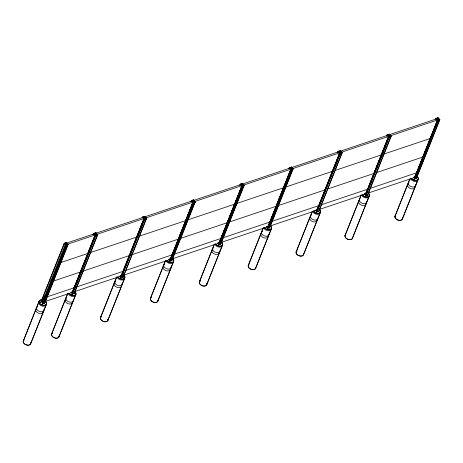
<?xml version="1.0" encoding="UTF-8"?>
<svg xmlns="http://www.w3.org/2000/svg" width="463" height="463" viewBox="0 0 463 463"><rect width="100%" height="100%" fill="white"/><g stroke="black" fill="none" stroke-linecap="round" stroke-linejoin="round"><path stroke-width="0.69" d="M95.291 234.504L95.06 235.974M291.094 168.949L290.972 168.648M291.071 169.036L290.845 168.711M193.274 201.81L193.198 201.417L193.256 201.88M437.57 119.466L437.801 119.772M65.879 244.227L66.082 244.58M66.197 244.528L65.908 244.151M95.615 234.753L95.43 234.33M144.514 218.333L144.387 217.934M242.271 185.414L241.97 185.021L242.166 185.46M389.065 136.226L388.804 135.821M437.9 119.732L437.651 119.35M388.955 136.267L388.839 135.873M23.237 341.075L39.1 301.21M23.335 341.109L39.193 301.251M40.669 302.565L64.218 243.283L66.371 242.56L68.142 244.505L65.949 245.211L42.393 304.411M40.808 302.669L64.369 243.469L65.428 243.202L66.759 244.719L43.123 303.988M42.891 302.408L43.829 299.931L43.279 301.32M44.419 298.126C46.271 294.503 43.933 298.982 44.708 298.23M43.308 302.189L42.793 302.356L43.476 301.558M43.829 299.931L43.256 301.454M44.558 298.282L45.119 296.69M42.266 304.278L65.827 245.077L66.678 244.788M43.215 300.996L43.644 301.743M44.367 300.528L44.483 300.238M66.203 245.662L66.666 244.499L95.523 234.81L94.51 233.705L65.653 243.393L42.781 300.863L43.794 301.974M44.668 300.146L44.784 299.856M43.858 301.662L44.714 301.482L67.066 245.037M44.419 303.554L67.98 244.354C67.025 245.639 64.143 242.716 66.516 242.751M44.546 303.687L68.102 244.493M30.587 343.795L46.45 303.931M30.685 343.83L46.543 303.965M51.543 334.078L67.453 294.103M51.642 334.112L67.986 293.038M93.017 234.672L93.457 233.45L95.829 232.715M71.03 292.309L71.377 292.431M72.326 291.395L72.5 290.961M73.617 288.148L73.791 287.714M72.326 292.107L94.753 235.742L97.734 234.782L95.806 232.663M95.534 235.482L94.828 235.829L72.245 292.39L72.541 292.46L74.491 287.65L46.809 296.945M72.367 292.523L74.387 287.824L74.092 287.76M71.626 294.676L95.216 235.412C97.832 235.453 94.597 232.247 93.613 233.653M74.884 286.666L89.064 251.033M89.527 249.875L89.984 248.718M90.447 247.56L90.91 246.397M91.367 245.24L91.83 244.082M92.293 242.925L92.75 241.767M93.213 240.604L93.676 239.446M94.139 238.289L94.597 237.131M71.759 294.827L95.343 235.557L93.457 233.45L95.361 235.574L95.013 236.5L97.363 235.708M75.909 284.797L78.478 278.338M78.716 277.754L79.879 274.814M80.116 274.229L81.285 271.295M81.517 270.705L82.686 267.77M82.918 267.186L84.087 264.246M84.318 263.661L86.894 257.202M87.125 256.618L89.695 250.159M89.926 249.569L91.095 246.634M73.42 291.343L73.883 290.168M74.636 288.356L75.776 285.353M76.007 284.762L78.577 278.304M78.791 277.835L79.977 274.785M80.192 274.316L81.361 271.382M81.592 270.791L82.298 269.032M72.546 294.37L96.136 235.1M73.976 293.889L97.56 234.619C96.466 235.991 93.399 232.825 95.963 232.86M74.109 294.034L97.693 234.764M58.894 336.798L75.863 294.155M58.992 336.832L75.961 294.19M100.454 317.659L116.624 277.013M100.552 317.693L116.722 277.053M142.014 217.975L142.367 217.031L144.294 219.149L143.924 220.075L146.273 219.288M119.94 275.884L120.287 276.012M121.086 275.531L120.953 276.116L120.108 276.179M120.953 276.116L121.184 275.497M120.982 276.006L143.663 219.323L121.335 275.913M121.271 276.098L123.291 271.405L123.002 271.335M120.536 278.257L144.329 217.998M120.669 278.402L144.253 219.132L146.644 218.362L144.716 216.244M122.249 274.831L123.418 271.897M123.65 271.312L124.819 268.378M125.051 267.788L126.22 264.853M126.457 264.269L127.62 261.329M127.857 260.744L129.027 257.81M129.258 257.22L130.427 254.285M130.659 253.701L131.828 250.761M132.059 250.176L132.765 248.417M137.905 235.499L138.605 233.74M138.836 233.149L140.005 230.215M140.237 229.625L141.406 226.691M141.643 226.106L142.344 224.347M143.976 220.232L144.444 219.063M122.325 274.918L123.494 271.984M123.662 271.642L124.431 269.634M137.534 236.639L138.703 233.705M138.935 233.115L140.104 230.18M140.335 229.596L141.504 226.662M141.719 226.193L142.442 224.312M143.142 222.553L144.543 219.028M142.523 217.228L143.715 216.956L145.133 218.594L121.248 277.904M122.984 274.518L123.1 274.229M122.851 277.557L146.47 218.2C145.411 219.578 142.297 216.435 144.873 216.441M123.019 277.615L146.603 218.345M107.804 320.379L124.773 277.736M107.902 320.413L124.871 277.771M150.4 298.38L165.204 261.178M150.498 298.415L165.499 260.715M190.941 201.804L191.404 200.641L193.534 199.866L195.305 201.81L194.935 202.736L192.782 203.46L193.152 202.534L191.381 200.589L191.011 201.515L191.433 201.393M169.794 259.616L169.18 259.922L168.764 259.511L169.198 259.593M169.938 258.568L169.973 258.985L170.257 258.586M169.973 258.985L170.147 258.551M192.573 202.898L170.181 259.679L192.649 202.985L193.436 202.725L192.649 202.985M169.429 261.583L192.99 202.383C195.398 202.429 192.452 199.489 191.532 200.774M169.556 261.717L193.337 201.972L192.33 200.861L143.906 217.118M172.097 256.062L171.003 259.083L169.128 259.766M185.877 221.424L186.346 220.249M189.616 212.031L190.085 210.856M171.003 259.083L193.829 201.804L242.247 185.547L241.235 184.442L192.816 200.699M171.021 258.967L193.528 202.69L194.228 202.343M170.251 261.381L193.841 202.094M172.033 258.117L172.502 256.942M186.757 221.129L187.22 219.96M171.096 259.054L171.877 258.788L194.31 202.429M171.57 260.889L195.143 201.66C194.182 202.939 191.306 200.028 193.684 200.051M171.709 260.993L195.264 201.793M157.75 301.1L173.613 261.236M157.848 301.135L173.712 261.271M199.31 281.955L214.375 244.088M199.403 281.996L214.473 244.128M239.938 185.107L240.291 184.164L242.444 183.441L244.215 185.391L243.845 186.317L241.692 187.04L242.247 185.547M239.851 185.385L240.297 184.199L242.467 183.498M217.76 243.04L218.108 243.168M218.953 242.392L219.126 241.958M219.196 241.784L219.329 241.437M220.452 238.624L220.625 238.19M218.999 242.658L218.773 243.272L219.068 242.734M242.265 186.219L241.559 186.566L219.051 242.844M218.339 245.159L241.9 185.958C244.308 186.01 241.356 183.064 240.442 184.355M218.467 245.297L242.022 186.097L244.215 185.391M219.722 242.155L219.375 243.023L172.132 258.886M219.954 241.576L220.643 239.834M220.874 239.255L221.615 237.403M222.003 236.419L222.396 235.435M222.79 234.446L223.178 233.462M223.571 232.478L225.533 227.553M226.314 225.585L226.708 224.601M227.101 223.612L227.489 222.628L180.437 238.428M238.098 195.976L238.561 194.819M239.018 193.661L239.481 192.504M239.944 191.341L240.401 190.183M240.864 189.026L241.327 187.868M220.07 241.993L220.538 240.818M231.049 214.398L231.517 213.223M234.787 205.005L235.256 203.83M238.526 195.612L238.995 194.437M218.038 243.347L219.913 242.664L242.34 186.3M219.931 242.548L242.734 185.385L291.158 169.128L290.145 168.017L241.727 184.274M219.196 244.875L242.751 185.675M220.006 242.629L220.787 242.369L243.22 186.01L242.357 186.184L243.22 186.01M220.492 244.435L244.053 185.241C243.11 186.52 240.21 183.603 242.589 183.632M220.602 244.609L244.175 185.374M206.66 284.676L222.518 244.817M206.758 284.71L222.616 244.852M248.214 265.536L263.025 228.334M248.313 265.571L263.383 227.703M288.762 168.96L289.201 167.745L291.354 167.021L293.125 168.966L290.932 169.678M267.608 226.777L266.995 227.084L266.561 226.644L267.018 226.748M268.204 225.099L268.343 224.752M269.119 222.813L269.258 222.466M266.948 226.922L268.824 226.245L291.175 169.794L290.394 170.06L268.002 226.835L269.906 222.014M291.25 169.88L290.469 170.147L267.961 226.419M267.249 228.739L290.81 169.539C293.212 169.585 290.266 166.645 289.346 167.936M267.377 228.878L291.158 169.128M277.389 204.432L278.558 201.498M280.19 197.388L280.896 195.629M268.835 226.123L291.644 168.966L340.068 152.709L339.9 152.269L339.749 152.559M268.094 228.473L291.661 169.255M269.854 225.278L270.323 224.104M284.571 188.291L285.04 187.116M268.916 226.21L269.697 225.95L292.049 169.504M269.391 228.051L292.957 168.816C292.008 170.1 289.126 167.184 291.499 167.212M269.524 228.155L293.085 168.954M255.564 268.256L271.428 228.398M255.663 268.291L271.526 228.433M296.089 251.97L311.998 211.996M296.187 252.011L312.276 211.574M337.562 152.564L338.002 151.349L339.929 153.467M314.574 210.815L314.799 210.254M315.575 210.202L315.922 210.329M316.767 209.548L316.976 209.027M318.162 206.041L318.44 205.346M316.721 209.843L316.588 210.434L315.673 210.428M316.588 210.434L316.819 209.814M316.86 210.532L339.298 153.641L342.279 152.68L340.351 150.562M340.16 153.461L339.373 153.722L316.871 209.999M316.79 210.289L318.932 205.722L318.637 205.653M316.171 212.575L339.761 153.305C342.371 153.299 339.124 150.145 338.158 151.546M320.998 200.624L317.196 210.179L269.946 226.042M321.391 199.634L324.528 191.757M324.916 190.773L340.068 152.709L339.055 151.598L290.637 167.855M316.304 212.72L339.894 153.45M318.822 206.799L317.728 209.82L315.853 210.503M319.053 206.214L320.222 203.28M320.454 202.69L321.623 199.756M321.854 199.171L323.024 196.231M323.261 195.646L324.424 192.712M324.661 192.122L325.83 189.188M326.062 188.603L326.762 186.838M331.068 176.241L331.768 174.476M331.902 173.926L333.169 170.957M333.302 170.401L334.57 167.432M334.708 166.877L335.97 163.908M336.109 163.358L337.377 160.389M338.077 158.63L338.777 156.864M338.91 156.309L340.178 153.346M317.682 210.017L317.797 209.727L315.888 210.422M318.608 207.696L318.718 207.407M334.784 166.964L335.953 164.029M336.184 163.439L337.353 160.505M340.681 152.998L316.981 212.187M318.509 211.811L342.105 152.518C341.011 153.89 337.949 150.701 340.508 150.759M318.654 211.932L342.238 152.663M303.439 254.691L320.408 212.048M303.537 254.731L320.506 212.089M344.999 235.551L361.169 194.911M345.097 235.586L361.267 194.946M386.472 136.145L386.912 134.924L388.839 137.042L388.469 137.974L390.818 137.181M364.485 193.783L364.832 193.904M365.782 192.868L365.99 192.348M365.857 193.661L388.208 137.216L365.816 193.997L367.836 189.298L367.547 189.234M365.081 196.156L388.665 136.886C391.276 136.903 388.081 133.738 387.068 135.127M365.816 193.997L388.515 137.447M365.214 196.3L388.798 137.031L391.189 136.255L389.261 134.137M366.794 192.73L368.432 188.62M374.035 174.528L374.503 173.353M377.773 165.135L378.942 162.2M379.174 161.61L380.343 158.676M380.58 158.091L381.749 155.157M381.981 154.567L383.15 151.632M383.381 151.042L384.55 148.108M384.782 147.523L385.951 144.589M386.188 143.999L387.352 141.065M387.589 140.48L388.758 137.54M366.893 192.695L367.362 191.52M368.207 189.541L368.322 189.251M370.863 182.717L372.032 179.777M374.133 174.493L374.602 173.324M376.94 167.45L377.64 165.69M377.854 165.222L379.041 162.166M379.272 161.581L380.441 158.647M380.655 158.178L383.248 151.598M383.462 151.129L384.626 148.195M384.863 147.61L385.563 145.845M366.968 192.782L367.437 191.607M374.214 174.58L374.677 173.405M381.691 155.794L382.154 154.619M365.92 196.052L389.586 136.573M367.431 195.363L391.015 136.093C389.927 137.476 386.854 134.276 389.418 134.334M367.564 195.508L391.148 136.238M352.349 238.271L369.318 195.629M352.447 238.306L369.416 195.664M394.945 216.273L409.749 179.071M395.043 216.308L409.848 179.106M435.486 119.697L435.926 118.482L438.079 117.758L439.85 119.703L439.48 120.635L437.327 121.358L437.697 120.426L435.926 118.482L438.102 117.81L439.827 119.709L437.662 120.415M435.614 119.836L436.077 118.673C437.095 117.388 439.891 120.397 437.535 120.276L413.974 179.476M413.401 177.358L413.743 177.485M414.414 176.64L414.732 176.658M414.541 177.005L414.408 177.589L413.447 177.549M414.831 176.096L414.97 175.749M414.408 177.589L414.611 177.08M413.673 177.659L415.548 176.982L437.9 120.53L437.118 120.797L414.767 177.242M437.981 120.617L437.194 120.884L414.784 177.387M414.101 179.615L437.882 119.865L436.875 118.754L388.451 135.011M418.974 168.086L420.144 165.152M434.161 129.924L434.63 128.755M414.831 179.187L438.403 119.981M416.127 178.753L439.688 119.552C438.698 120.826 435.868 117.903 438.23 117.949M416.237 178.921L439.809 119.691M402.295 218.993L418.158 179.135M402.393 219.028L418.257 179.169M340.05 152.697L339.801 152.275M437.645 119.321L437.518 119.691M145.058 218.675L144.12 218.987M41.045 302.079L41.907 301.772M40.918 301.945L42.469 301.413M316.565 212.071L318.909 211.278M365.446 195.618L367.772 194.801M43.366 303.375L42.573 303.763L44.512 303.184M72.818 293.692L71.887 294.022L73.785 293.374M121.728 277.268C119.257 278.379 123.986 276.625 122.984 277.053M170.529 260.681L169.666 260.987L171.941 260.409L170.517 260.258M219.439 244.261L218.577 244.568L220.851 243.989L219.427 243.833M268.349 227.837L267.487 228.149L269.761 227.564L268.337 227.414M317.363 211.585L316.501 211.996M366.274 195.166L365.405 195.571M415.074 178.573L414.211 178.886L416.451 178.261M142.378 217.066L144.74 216.296M338.013 151.384L340.374 150.614M386.923 134.964L389.285 134.189M64.241 243.335L66.394 242.612M191.404 200.641L193.557 199.918M291.377 167.074L289.225 167.797L290.972 169.689M95.002 233.537L143.42 217.28L144.427 218.391L96.009 234.648M339.547 151.436L387.965 135.179L388.972 136.284L340.554 152.541M63.865 244.227L65.208 243.775M93.104 234.4L93.694 234.203M142.291 217.859L142.598 217.778M240.326 184.957L241.015 184.749M289.387 168.509L288.848 168.688M338.221 152.078L338.679 151.945M386.559 135.873L387.143 135.676M435.573 119.425L435.978 119.292M144.919 218.229L193.337 201.972M389.464 136.122L437.882 119.865M193.117 202.516L195.305 201.81M67.147 245.124L66.284 245.303M292.124 169.585L291.268 169.765M290.602 170.615L292.738 169.88M341.908 153.606L339.558 154.393M60.63 262.59L88.144 253.354M89.996 252.729L137.054 236.929M138.906 236.309L185.958 220.51M187.816 219.89L234.868 204.09M236.043 203.697L283.778 187.665M284.265 187.503L332.689 171.246M335.224 170.396L381.599 154.827M383.451 154.202L430.503 138.402M53.251 281.128L80.765 271.891M82.617 271.272L129.675 255.472M131.527 254.847L178.585 239.053M228.664 222.234L276.399 206.209M276.891 206.041L325.31 189.789M327.845 188.933L374.22 173.365M376.072 172.745L423.13 156.945M76.349 287.031L123.401 271.231M125.745 270.444L172.311 254.806M174.163 254.187L221.221 238.387M222.882 237.832L270.132 221.968M271.793 221.407L319.036 205.543M320.894 204.924L367.946 189.124M370.29 188.337L416.856 172.705M270.022 222.142L269.726 222.072M43.181 301.089L43.215 301.546M71.551 292.031L71.875 291.921M169.238 259.234L169.568 259.124M267.382 226.28L267.99 226.575M365.07 193.482L365.805 193.731M71.557 292.13L72.35 292.257L71.308 292.61M120.137 275.821L120.461 275.711M120.855 275.578L121.225 276.214M169.244 259.332L170.17 259.419M217.83 243.023L218.351 242.844M267.388 226.378L267.753 226.343M315.969 210.069L317.114 210.254M365.075 193.58L365.567 193.505M413.662 177.271L414.31 177.051M71.343 292.523L73.108 291.84M120.253 276.104L122.029 275.427M169.163 259.685L170.228 259.245M218.073 243.26L219.913 242.664M266.977 226.841L268.042 226.401M364.798 194.003L366.563 193.314M413.708 177.578L415.548 176.982M43.753 301.859L43.285 301.621M120.218 276.191L122.093 275.508M364.763 194.084L366.638 193.401M42.226 301.853L43.238 302.108M44.969 301.581L72.65 292.286M74.989 291.499L121.555 275.867M123.899 275.08L170.465 259.442M221.036 242.462L268.285 226.604M319.534 209.398L366.106 193.76M368.444 192.973L415.01 177.341M72.442 292.402L72.176 292.494M120.721 275.699L121.48 275.942M218.773 243.272L217.836 243.249M219.248 243.116L218.796 243.168M268.285 226.65L267.707 226.743M366.025 193.835L365.527 193.904M73.571 293.635L74.364 293.386L74.074 293.478M42.561 301.552L42.266 301.731L42.671 302.183M122.689 276.955L121.757 276.839M44.234 303.091L43.354 302.952M367.691 194.709L366.302 194.732M318.781 211.128L317.392 211.157M73.328 293.519L72.847 293.258M364.607 194.032L365.429 193.933M70.966 292.379L71.36 292.766L71.973 292.46M414.142 177.138L414.599 177.607M365.429 193.76L365.77 194.113M316.177 209.965L316.611 210.41M218.391 242.838L218.814 243.139M169.736 259.511L170.054 259.714M71.933 292.379L72.315 292.639M416.631 172.751L416.457 172.809M291.36 167.056L293.102 168.972M240.291 184.164L242.062 186.114M241.559 186.566L219.149 243.069M220.996 238.433L220.822 238.497M172.086 254.858L171.912 254.916M67.754 245.413L65.619 246.154M64.218 243.283L65.989 245.228M58.274 261.931L58.951 262.671M50.901 280.468L51.572 281.209M44.627 296.227L45.634 297.339M121.271 276.272L121.543 276.59M416.434 178.243L415.062 178.151M267.979 226.986L268.303 227.374M267.967 227.113L268.39 227.617M43.285 302.866L42.984 302.652L43.406 303.155M46.109 303.878A3.866 2.489 21.7 0 1 41.508 305.817A3.866 2.489 21.7 0 1 39.581 301.245M45.368 301.263A3.866 2.489 21.7 0 1 44.986 305.169A3.866 2.489 21.7 0 1 39.453 302.941A3.866 2.489 21.7 0 1 41.93 299.879M43.892 309.44A3.866 2.489 21.7 0 1 39.424 311.431A3.866 2.489 21.7 0 1 37.208 306.923M43.192 311.483A3.866 2.489 21.7 0 1 38.689 313.283A3.866 2.489 21.7 0 1 36.322 308.896M30.714 342.823A3.97 2.552 21.7 0 1 25.859 344.761A3.97 2.552 21.7 0 1 24.192 340.016M45.438 301.228A3.97 2.552 21.7 0 1 45.044 305.239A3.97 2.552 21.7 0 1 39.367 302.952A3.97 2.552 21.7 0 1 41.907 299.804M30.651 343.002A3.866 2.489 21.7 0 1 26.142 344.802A3.866 2.489 21.7 0 1 23.781 340.415M75.562 294.294A3.866 2.489 21.7 0 1 72.367 296.418A3.866 2.489 21.7 0 1 68.211 293.38M74.786 291.487A3.866 2.489 21.7 0 1 74.439 295.382A3.866 2.489 21.7 0 1 68.906 293.229M73.287 300.227A3.866 2.489 21.7 0 1 68.64 301.789A3.866 2.489 21.7 0 1 66.406 297.454M72.5 301.702A3.866 2.489 21.7 0 1 67.899 303.641A3.866 2.489 21.7 0 1 65.972 299.075M59.021 335.825A3.97 2.552 21.7 0 1 54.171 337.764A3.97 2.552 21.7 0 1 52.498 333.019M74.856 291.453A3.97 2.552 21.7 0 1 74.497 295.452A3.97 2.552 21.7 0 1 68.819 293.241M58.975 336.196A3.866 2.489 21.7 0 1 54.327 337.759A3.866 2.489 21.7 0 1 52.093 333.424M124.379 277.487A3.866 2.489 21.7 0 1 121.671 280.034A3.866 2.489 21.7 0 1 117.174 277.152M123.881 275.242A3.866 2.489 21.7 0 1 123.239 278.992A3.866 2.489 21.7 0 1 117.816 276.81M122.18 283.616A3.866 2.489 21.7 0 1 117.544 285.37A3.866 2.489 21.7 0 1 115.461 280.908M121.445 285.474A3.866 2.489 21.7 0 1 116.554 287.112A3.866 2.489 21.7 0 1 115.056 282.552M107.931 319.406A3.97 2.552 21.7 0 1 103.208 321.397A3.97 2.552 21.7 0 1 101.229 316.704M123.76 275.034A3.97 2.552 21.7 0 1 123.517 278.998A3.97 2.552 21.7 0 1 117.857 277.013M107.867 319.586A3.866 2.489 21.7 0 1 103.232 321.334A3.866 2.489 21.7 0 1 101.142 316.877M173.307 261.375A3.866 2.489 21.7 0 1 170.118 263.499A3.866 2.489 21.7 0 1 165.962 260.461M172.531 258.568A3.866 2.489 21.7 0 1 172.294 262.434A3.866 2.489 21.7 0 1 166.778 260.501M171.096 266.937A3.866 2.489 21.7 0 1 166.46 268.685A3.866 2.489 21.7 0 1 164.371 264.228M170.355 268.789A3.866 2.489 21.7 0 1 165.719 270.537A3.866 2.489 21.7 0 1 163.636 266.08M157.877 300.122A3.97 2.552 21.7 0 1 153.155 302.119A3.97 2.552 21.7 0 1 151.175 297.425M172.601 258.533A3.97 2.552 21.7 0 1 172.352 262.498A3.97 2.552 21.7 0 1 166.697 260.519M157.814 300.308A3.866 2.489 21.7 0 1 153.178 302.055A3.866 2.489 21.7 0 1 151.088 297.599M222.234 245.141A3.866 2.489 21.7 0 1 219.028 247.08A3.866 2.489 21.7 0 1 214.925 244.238M221.245 241.981A3.866 2.489 21.7 0 1 221.198 246.009A3.866 2.489 21.7 0 1 215.567 243.891M220 250.512A3.866 2.489 21.7 0 1 215.37 252.266A3.866 2.489 21.7 0 1 213.281 247.803M219.231 252.179A3.866 2.489 21.7 0 1 214.629 254.118A3.866 2.489 21.7 0 1 212.702 249.545M206.73 283.506A3.97 2.552 21.7 0 1 202.065 285.7A3.97 2.552 21.7 0 1 200.265 280.902M221.308 241.941A3.97 2.552 21.7 0 1 221.262 246.079A3.97 2.552 21.7 0 1 215.474 243.903M206.724 283.888A3.866 2.489 21.7 0 1 201.833 285.526A3.866 2.489 21.7 0 1 200.334 280.966M271.092 228.34A3.866 2.489 21.7 0 1 268.065 230.672A3.866 2.489 21.7 0 1 263.777 227.622M270.351 225.73A3.866 2.489 21.7 0 1 270.108 229.59A3.866 2.489 21.7 0 1 264.599 227.657M268.91 234.093A3.866 2.489 21.7 0 1 264.147 235.789A3.866 2.489 21.7 0 1 262.347 231.274M268.175 235.945A3.866 2.489 21.7 0 1 263.667 237.745A3.866 2.489 21.7 0 1 261.306 233.364M255.732 267.481A3.97 2.552 21.7 0 1 250.969 269.275A3.97 2.552 21.7 0 1 248.828 264.697M270.421 225.689A3.97 2.552 21.7 0 1 270.062 229.694A3.97 2.552 21.7 0 1 264.385 227.478M255.634 267.464A3.866 2.489 21.7 0 1 250.998 269.217A3.866 2.489 21.7 0 1 248.909 264.755M320.124 212.378A3.866 2.489 21.7 0 1 316.785 214.3A3.866 2.489 21.7 0 1 312.756 211.278M319.331 209.38A3.866 2.489 21.7 0 1 318.874 213.31A3.866 2.489 21.7 0 1 313.347 210.931M317.832 218.125A3.866 2.489 21.7 0 1 312.803 219.514A3.866 2.489 21.7 0 1 311.431 215.011M317.08 219.786A3.866 2.489 21.7 0 1 312.317 221.488A3.866 2.489 21.7 0 1 310.517 216.968M303.508 253.521A3.97 2.552 21.7 0 1 298.843 255.715A3.97 2.552 21.7 0 1 297.043 250.917M319.192 209.178A3.97 2.552 21.7 0 1 319.042 213.35A3.97 2.552 21.7 0 1 313.254 210.937M303.502 253.903A3.866 2.489 21.7 0 1 298.745 255.599A3.866 2.489 21.7 0 1 296.939 251.079M368.976 195.577A3.866 2.489 21.7 0 1 366.216 197.927A3.866 2.489 21.7 0 1 361.794 195.241M368.241 192.961A3.866 2.489 21.7 0 1 367.894 196.856A3.866 2.489 21.7 0 1 362.361 194.703M366.725 201.515A3.866 2.489 21.7 0 1 362.089 203.263A3.866 2.489 21.7 0 1 360.006 198.806M366.007 203.558A3.866 2.489 21.7 0 1 360.978 204.947A3.866 2.489 21.7 0 1 359.601 200.444M352.476 237.299A3.97 2.552 21.7 0 1 347.887 239.342A3.97 2.552 21.7 0 1 345.606 234.712M368.305 192.926A3.97 2.552 21.7 0 1 367.952 196.925A3.97 2.552 21.7 0 1 362.274 194.715M352.412 237.478A3.866 2.489 21.7 0 1 347.777 239.232A3.866 2.489 21.7 0 1 345.687 234.77M417.852 179.268A3.866 2.489 21.7 0 1 414.796 181.409A3.866 2.489 21.7 0 1 410.559 178.55M416.879 176.299A3.866 2.489 21.7 0 1 416.937 180.292A3.866 2.489 21.7 0 1 411.323 178.394M415.548 184.448A3.866 2.489 21.7 0 1 411.132 186.63A3.866 2.489 21.7 0 1 409.078 182.011M414.9 186.682A3.866 2.489 21.7 0 1 410.264 188.435A3.866 2.489 21.7 0 1 408.181 183.973M402.422 218.021A3.97 2.552 21.7 0 1 397.833 220.064A3.97 2.552 21.7 0 1 395.552 215.434M416.943 176.258A3.97 2.552 21.7 0 1 417.007 180.356A3.97 2.552 21.7 0 1 411.242 178.411M402.359 218.2A3.866 2.489 21.7 0 1 397.723 219.954A3.866 2.489 21.7 0 1 395.634 215.492M44.737 296.054L43.007 300.817L44.737 296.054M45.941 297.379L44.095 302.009L45.941 297.379M173.104 254.685L171.258 259.315L173.104 254.685M222.014 238.26L220.168 242.896L222.014 238.26M270.919 221.841L269.078 226.476L270.919 221.841"/></g></svg>
